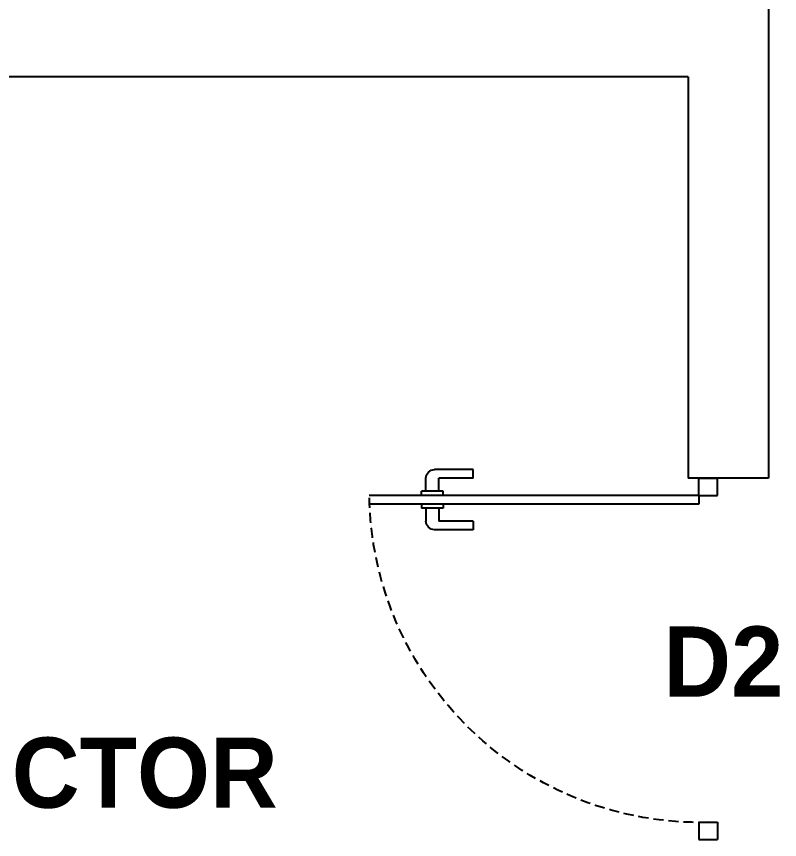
# Model space of a CAD drawing. Header units: inches. Extents: x 478327 to 492265, y -26791 to -22136.
# Drawn here: x 479236.8 to 479322.4, y -25089.6 to -24997.4 of the extents above; entities that cross this region are included whole.
import ezdxf

# ---------------------------------------------------------------- set-up
doc = ezdxf.new("R2010")
doc.units = ezdxf.units.IN
doc.header["$MEASUREMENT"] = 0
doc.linetypes.add('DASHED', pattern=[0.75, 0.5, -0.25])
for name, color, linetype in [('_new', 212, 'Continuous'), ('GLAZING', 4, 'Continuous'), ('I-WALL-IN', 3, 'Continuous')]:
    doc.layers.add(name, color=color, linetype=linetype)
doc.layers.add('I-ANNO-TEXT', color=7, linetype='Continuous', lineweight=18)
doc.styles.add('MICRO', font='')
doc.styles.get('MICRO').set_extended_font_data('MicrogrammaSSi', bold=True)

# ---------------------------------------------------------------- blocks, each defined once
blk = doc.blocks.new('glass doors- 900')
for p, q in [((387080.9, -15045.5), (387080.9, -14224.6)), ((387102.3, -15045.5), (387102.3, -14226.3)), ((387070.1, -14365.5), (387038, -14365.5)), ((387080.9, -14354.8), (387070.1, -14354.8)), ((387070.1, -14408.4), (387070.1, -14354.8)), ((387102.3, -14354.8), (387113, -14354.8)), ((387113, -14408.4), (387113, -14354.8)), ((387113, -14365.5), (387145.1, -14365.5)), ((387016.6, -14483.4), (387016.6, -14387)), ((387166.6, -14483.4), (387166.6, -14387)), ((387038, -14483.4), (387038, -14397.7)), ((387070.1, -14397.7), (387038, -14397.7)), ((387080.9, -14408.4), (387070.1, -14408.4)), ((387102.3, -14408.4), (387113, -14408.4)), ((387113, -14397.7), (387145.1, -14397.7)), ((387145.1, -14483.4), (387145.1, -14397.7)), ((387038, -14483.4), (387016.6, -14483.4)), ((387145.1, -14483.4), (387166.6, -14483.4)), ((387038, -15045.5), (387038, -15092.6)), ((387080.9, -15045.5), (387038, -15045.5)), ((387080.9, -15045.5), (387080.9, -15092.6)), ((387080.9, -15045.5), (387080.9, -15092.6)), ((387080.9, -15045.5), (387102.3, -15045.5)), ((387895.1, -15045.5), (387895.1, -15092.6)), ((387895.1, -15045.5), (387895.1, -15092.6)), ((387895.1, -15045.5), (387895.1, -15045.5)), ((387895.1, -15045.5), (387938, -15045.5)), ((387938, -15045.5), (387938, -15092.6)), ((387080.9, -15092.6), (387038, -15092.6)), ((387895.1, -15092.6), (387938, -15092.6))]:
    blk.add_line(p, q)
at = {"linetype": 'DASHED', "ltscale": 50}
blk.add_arc((387070.1, -15049.8), 825.3, 358.6028, 89.255, dxfattribs=at)
for centre, start, end in [((387038, -14387), 90, 180), ((387145.1, -14387), 0, 90)]:
    blk.add_arc(centre, 21.4, start, end)

msp = doc.modelspace()

# ---------------------------------------------------------------- linework, layer by layer
at = {"layer": '_new', "elevation": 6.93}
msp.add_lwpolyline([(479316.611, -25049.139), (479312.111, -25049.139)], dxfattribs=at)
at = {"layer": 'I-WALL-IN'}
for p, q in [((479321.111, -24999.639, 6.93), (479321.111, -25004.139, 6.93)), ((479321.111, -25049.139, 6.93), (479312.111, -25049.139, 6.93))]:
    msp.add_line(p, q, dxfattribs=at)
at = {"layer": 'I-WALL-IN', "elevation": 6.93}
for points in [[(479321.111, -24923.372), (479321.111, -24999.639)], [(479312.111, -25004.139), (479145.172, -25004.139)], [(479312.111, -25004.139), (479312.111, -25049.139)], [(479312.111, -25004.139), (479312.111, -25049.139)], [(479321.111, -25004.139), (479321.111, -25049.139)]]:
    msp.add_lwpolyline(points, dxfattribs=at)

# ---------------------------------------------------------------- block references
at = {"layer": 'GLAZING', "xscale": -0.04499999998952262, "yscale": 0.04499999998952262, "zscale": 0.04499999999999744, "rotation": 90}
msp.add_blockref('glass doors- 900', (478636.247, -7632.429, 6.93), dxfattribs=at)

# ---------------------------------------------------------------- texts
at = {"layer": 'I-ANNO-TEXT', "char_height": 7.875, "attachment_point": 1, "style": 'MICRO'}
for s, insert in [('{\\fBahnschrift Light|b1|i0|c0|p34;D2}', (479309.323, -25065.756, 6.93)), ('{\\fBahnschrift Light|b1|i0|c0|p34;DIRECTOR  }', (479211.095, -25078.204, 6.93))]:
    msp.add_mtext_dynamic_manual_height_columns(s, width=7.40993, gutter_width=1.5, heights=[0], dxfattribs=dict(at, insert=insert))

doc.saveas('drawing.dxf')
